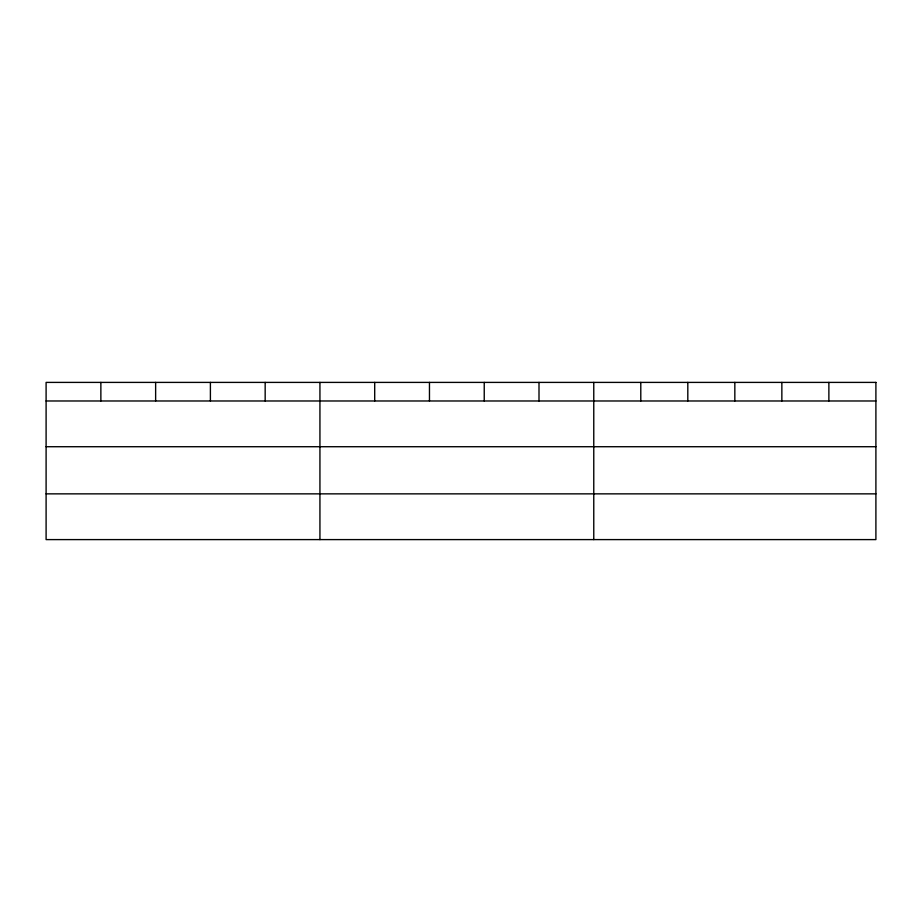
<?xml version="1.0" encoding="UTF-8"?>
<svg xmlns="http://www.w3.org/2000/svg" width="922" height="922" viewBox="0 0 922 922"><rect width="100%" height="100%" fill="white"/><g stroke="black" fill="none" stroke-linecap="round" stroke-linejoin="round"><path stroke-width="1.38" d="M46.1 400.978L875.9 400.978M46.1 446.721L875.9 446.721M46.1 493.858L875.9 493.858M828.878 382.4L828.878 400.978M781.856 382.4L781.856 400.978M734.834 382.4L734.834 400.978M687.812 382.4L687.812 400.978M640.79 382.4L640.79 400.978M593.768 382.4L593.768 539.601M539.001 382.4L539.001 400.978M484.234 382.4L484.234 400.978M429.468 382.4L429.468 400.978M374.701 382.4L374.701 400.978M319.934 382.4L319.934 539.601M265.167 382.4L265.167 400.978M210.4 382.4L210.4 400.978M155.634 382.4L155.634 400.978M100.867 382.4L100.867 400.978M875.9 382.4L46.1 382.4L46.1 539.601L875.9 539.601L875.9 382.4"/></g></svg>
